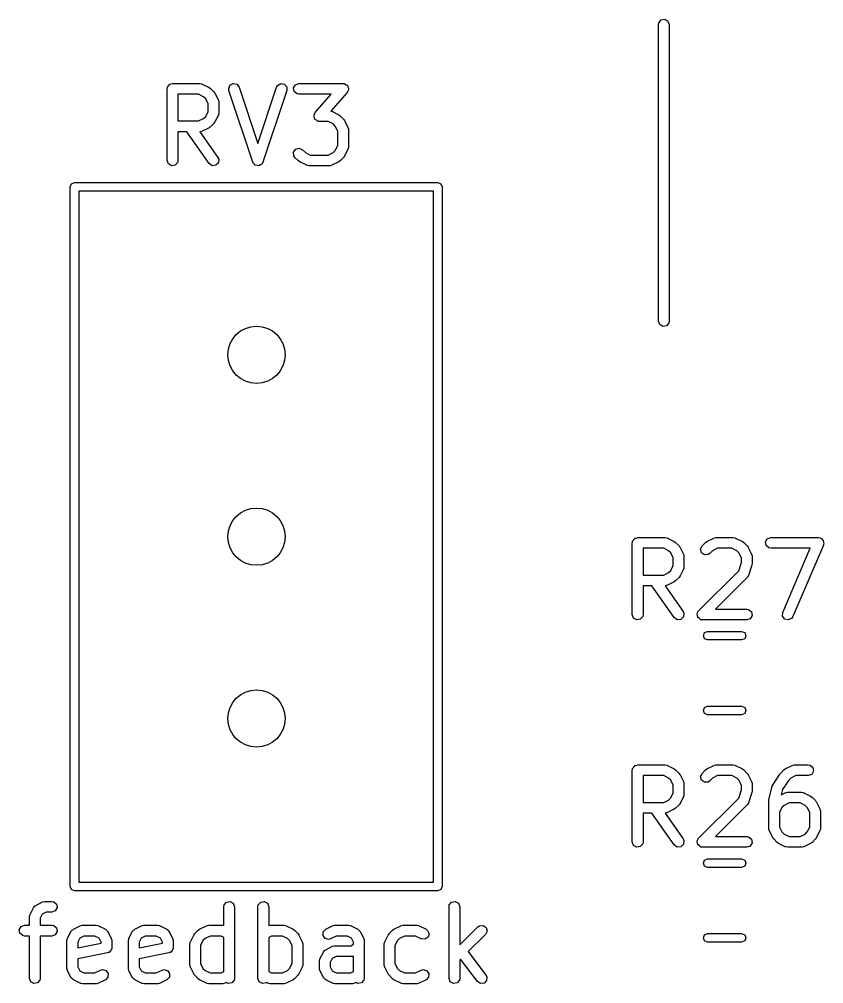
# Model space of a CAD drawing. Extents: x 122.1 to 176.4, y -124 to -74.3.
# Drawn here: x 137.02 to 148.25, y -123.72 to -110.25 of the extents above; entities that cross this region are included whole.
import ezdxf

# ---------------------------------------------------------------- set-up
doc = ezdxf.new("R2010")
doc.units = 0
doc.layers.add('BLACK', color=7, linetype='CONTINUOUS')

msp = doc.modelspace()

# ---------------------------------------------------------------- linework, layer by layer
at = {"layer": 'BLACK', "linetype": 'CONTINUOUS'}
for p, q in [((145.95, -110.299), (145.982, -110.26)), ((145.982, -110.26), (146.033, -110.251)), ((146.033, -110.251), (146.077, -110.277)), ((146.077, -110.277), (146.095, -110.325)), ((145.945, -110.325), (145.95, -110.299)), ((145.945, -114.465), (145.945, -110.325)), ((146.095, -110.325), (146.095, -114.465)), ((139.088, -111.222), (139.09, -111.213)), ((139.088, -112.222), (139.088, -111.222)), ((139.089, -111.209), (139.091, -111.206)), ((139.09, -111.213), (139.089, -111.209)), ((139.091, -111.206), (139.093, -111.197)), ((139.093, -111.197), (139.105, -111.182)), ((139.105, -111.182), (139.115, -111.165)), ((139.115, -111.165), (139.121, -111.163)), ((139.121, -111.163), (139.126, -111.157)), ((139.126, -111.157), (139.145, -111.154)), ((139.145, -111.154), (139.163, -111.147)), ((139.163, -111.147), (139.544, -111.147)), ((139.544, -111.147), (139.57, -111.152)), ((139.57, -111.152), (139.573, -111.155)), ((139.573, -111.155), (139.578, -111.155)), ((139.578, -111.155), (139.673, -111.203)), ((139.673, -111.203), (139.691, -111.216)), ((139.691, -111.216), (139.693, -111.217)), ((139.693, -111.217), (139.74, -111.265)), ((139.946, -111.22), (139.964, -111.173)), ((139.949, -111.246), (139.946, -111.22)), ((139.964, -111.173), (140.009, -111.148)), ((140.009, -111.148), (140.06, -111.158)), ((140.06, -111.158), (140.092, -111.199)), ((140.092, -111.199), (140.354, -111.985)), ((140.354, -111.985), (140.616, -111.199)), ((140.616, -111.199), (140.628, -111.176)), ((140.628, -111.176), (140.672, -111.149)), ((140.672, -111.149), (140.723, -111.156)), ((140.723, -111.156), (140.757, -111.195)), ((140.757, -111.195), (140.758, -111.246)), ((140.851, -111.209), (140.877, -111.165)), ((140.86, -111.26), (140.851, -111.209)), ((140.877, -111.165), (140.925, -111.147)), ((140.925, -111.147), (141.544, -111.147)), ((141.544, -111.147), (141.555, -111.149)), ((141.555, -111.149), (141.559, -111.149)), ((141.559, -111.149), (141.561, -111.15)), ((141.561, -111.15), (141.57, -111.152)), ((141.57, -111.152), (141.585, -111.165)), ((141.585, -111.165), (141.603, -111.175)), ((141.603, -111.175), (141.605, -111.181)), ((141.605, -111.181), (141.609, -111.185)), ((141.609, -111.185), (141.613, -111.205)), ((141.613, -111.205), (141.619, -111.224)), ((141.619, -111.224), (141.617, -111.23)), ((139.238, -111.297), (139.238, -111.671)), ((139.527, -111.297), (139.238, -111.297)), ((139.595, -111.332), (139.527, -111.297)), ((139.626, -111.362), (139.595, -111.332)), ((139.66, -111.431), (139.626, -111.362)), ((139.74, -111.265), (139.753, -111.283)), ((139.753, -111.283), (139.754, -111.284)), ((139.754, -111.284), (139.802, -111.379)), ((140.283, -112.246), (139.949, -111.246)), ((140.758, -111.246), (140.425, -112.246)), ((140.9, -111.293), (140.86, -111.26)), ((140.925, -111.297), (140.9, -111.293)), ((141.379, -111.297), (140.925, -111.297)), ((141.155, -111.554), (141.379, -111.297)), ((141.601, -111.272), (141.373, -111.532)), ((141.608, -111.253), (141.601, -111.272)), ((141.618, -111.235), (141.608, -111.253)), ((141.617, -111.23), (141.618, -111.235)), ((139.66, -111.538), (139.66, -111.431)), ((139.802, -111.379), (139.809, -111.404)), ((139.809, -111.404), (139.808, -111.409)), ((139.808, -111.409), (139.81, -111.413)), ((139.81, -111.413), (139.81, -111.556)), ((139.595, -111.637), (139.626, -111.607)), ((139.626, -111.607), (139.66, -111.538)), ((139.802, -111.589), (139.754, -111.684)), ((139.805, -111.581), (139.802, -111.585)), ((139.802, -111.585), (139.802, -111.589)), ((139.81, -111.556), (139.805, -111.581)), ((141.136, -111.602), (141.138, -111.596)), ((141.142, -111.621), (141.136, -111.602)), ((141.137, -111.59), (141.147, -111.573)), ((141.138, -111.596), (141.137, -111.59)), ((141.146, -111.641), (141.142, -111.621)), ((141.147, -111.573), (141.155, -111.554)), ((141.373, -111.532), (141.379, -111.533)), ((141.379, -111.533), (141.383, -111.536)), ((141.383, -111.536), (141.387, -111.536)), ((141.387, -111.536), (141.483, -111.584)), ((141.483, -111.584), (141.501, -111.597)), ((141.501, -111.597), (141.502, -111.598)), ((141.502, -111.598), (141.55, -111.646)), ((139.238, -111.671), (139.527, -111.671)), ((139.527, -111.671), (139.595, -111.637)), ((139.673, -111.766), (139.578, -111.813)), ((139.674, -111.764), (139.673, -111.766)), ((139.693, -111.752), (139.674, -111.764)), ((139.74, -111.704), (139.693, -111.752)), ((139.741, -111.703), (139.74, -111.704)), ((139.754, -111.684), (139.741, -111.703)), ((141.151, -111.645), (141.146, -111.641)), ((141.153, -111.65), (141.151, -111.645)), ((141.17, -111.661), (141.153, -111.65)), ((141.185, -111.674), (141.17, -111.661)), ((141.194, -111.675), (141.185, -111.674)), ((141.196, -111.677), (141.194, -111.675)), ((141.2, -111.676), (141.196, -111.677)), ((141.211, -111.678), (141.2, -111.676)), ((141.336, -111.678), (141.211, -111.678)), ((141.405, -111.713), (141.336, -111.678)), ((141.435, -111.743), (141.405, -111.713)), ((141.469, -111.812), (141.435, -111.743)), ((141.55, -111.646), (141.563, -111.664)), ((141.563, -111.664), (141.564, -111.665)), ((141.564, -111.665), (141.611, -111.76)), ((141.611, -111.76), (141.619, -111.785)), ((139.362, -111.821), (139.238, -111.821)), ((139.238, -111.821), (139.238, -112.222)), ((139.673, -112.265), (139.362, -111.821)), ((139.548, -111.82), (139.545, -111.821)), ((139.545, -111.821), (139.796, -112.179)), ((139.553, -111.821), (139.548, -111.82)), ((139.578, -111.813), (139.553, -111.821)), ((141.469, -112.014), (141.469, -111.812)), ((141.619, -111.785), (141.618, -111.79)), ((141.618, -111.79), (141.619, -111.794)), ((141.619, -111.794), (141.619, -112.032)), ((141.435, -112.083), (141.469, -112.014)), ((141.619, -112.032), (141.615, -112.058)), ((140.853, -112.108), (140.882, -112.066)), ((140.857, -112.159), (140.853, -112.108)), ((140.872, -112.18), (140.857, -112.159)), ((140.882, -112.066), (140.932, -112.052)), ((140.932, -112.052), (140.978, -112.074)), ((140.978, -112.074), (141.017, -112.113)), ((141.017, -112.113), (141.086, -112.147)), ((141.086, -112.147), (141.336, -112.147)), ((141.336, -112.147), (141.405, -112.113)), ((141.405, -112.113), (141.435, -112.083)), ((141.564, -112.161), (141.55, -112.179)), ((141.611, -112.065), (141.564, -112.161)), ((141.612, -112.061), (141.611, -112.065)), ((141.615, -112.058), (141.612, -112.061)), ((139.106, -112.271), (139.088, -112.222)), ((139.15, -112.296), (139.106, -112.271)), ((139.201, -112.287), (139.15, -112.296)), ((139.234, -112.248), (139.201, -112.287)), ((139.238, -112.222), (139.234, -112.248)), ((139.715, -112.295), (139.673, -112.265)), ((139.766, -112.29), (139.715, -112.295)), ((139.803, -112.254), (139.766, -112.29)), ((139.796, -112.179), (139.807, -112.203)), ((139.807, -112.203), (139.803, -112.254)), ((140.284, -112.248), (140.283, -112.246)), ((140.284, -112.25), (140.284, -112.248)), ((140.3, -112.268), (140.284, -112.25)), ((140.315, -112.286), (140.3, -112.268)), ((140.317, -112.287), (140.315, -112.286)), ((140.318, -112.288), (140.317, -112.287)), ((140.342, -112.292), (140.318, -112.288)), ((140.365, -112.297), (140.342, -112.292)), ((140.367, -112.296), (140.365, -112.297)), ((140.369, -112.296), (140.367, -112.296)), ((140.389, -112.283), (140.369, -112.296)), ((140.41, -112.272), (140.389, -112.283)), ((140.411, -112.27), (140.41, -112.272)), ((140.413, -112.269), (140.411, -112.27)), ((140.425, -112.246), (140.413, -112.269)), ((140.92, -112.228), (140.872, -112.18)), ((140.921, -112.228), (140.92, -112.228)), ((140.939, -112.242), (140.921, -112.228)), ((141.035, -112.289), (140.939, -112.242)), ((141.039, -112.29), (141.035, -112.289)), ((141.042, -112.293), (141.039, -112.29)), ((141.068, -112.297), (141.042, -112.293)), ((141.354, -112.297), (141.068, -112.297)), ((141.358, -112.296), (141.354, -112.297)), ((141.362, -112.297), (141.358, -112.296)), ((141.387, -112.289), (141.362, -112.297)), ((141.483, -112.242), (141.387, -112.289)), ((141.484, -112.241), (141.483, -112.242)), ((141.502, -112.228), (141.484, -112.241)), ((141.55, -112.18), (141.502, -112.228)), ((141.55, -112.179), (141.55, -112.18)), ((137.735, -112.59), (137.753, -112.548)), ((137.753, -112.548), (137.795, -112.53)), ((137.795, -112.53), (142.865, -112.53)), ((142.865, -112.53), (142.907, -112.548)), ((142.907, -112.548), (142.925, -112.59)), ((137.735, -122.36), (137.735, -112.59)), ((137.855, -112.65), (137.855, -122.3)), ((142.805, -112.65), (137.855, -112.65)), ((142.805, -122.3), (142.805, -112.65)), ((142.925, -112.59), (142.925, -122.36)), ((145.963, -114.513), (145.945, -114.465)), ((146.007, -114.539), (145.963, -114.513)), ((146.058, -114.53), (146.007, -114.539)), ((146.09, -114.491), (146.058, -114.53)), ((146.095, -114.465), (146.09, -114.491)), ((145.581, -117.562), (145.582, -117.553)), ((145.582, -117.549), (145.584, -117.546)), ((145.582, -117.553), (145.582, -117.549)), ((145.584, -117.546), (145.585, -117.537)), ((145.585, -117.537), (145.598, -117.522)), ((145.598, -117.522), (145.608, -117.505)), ((145.608, -117.505), (145.614, -117.503)), ((145.614, -117.503), (145.618, -117.497)), ((145.618, -117.497), (145.637, -117.494)), ((145.637, -117.494), (145.656, -117.487)), ((145.656, -117.487), (146.037, -117.487)), ((146.037, -117.487), (146.062, -117.492)), ((146.062, -117.492), (146.066, -117.495)), ((146.066, -117.495), (146.07, -117.495)), ((146.07, -117.495), (146.165, -117.543)), ((146.165, -117.543), (146.183, -117.556)), ((146.183, -117.556), (146.185, -117.557)), ((146.185, -117.557), (146.233, -117.605)), ((146.555, -117.605), (146.603, -117.557)), ((146.603, -117.557), (146.621, -117.544)), ((146.621, -117.544), (146.622, -117.543)), ((146.622, -117.543), (146.717, -117.495)), ((146.717, -117.495), (146.742, -117.488)), ((146.742, -117.488), (146.747, -117.489)), ((146.747, -117.489), (146.751, -117.487)), ((146.751, -117.487), (146.989, -117.487)), ((146.989, -117.487), (147.015, -117.492)), ((147.015, -117.492), (147.018, -117.495)), ((147.018, -117.495), (147.023, -117.495)), ((147.023, -117.495), (147.118, -117.543)), ((147.118, -117.543), (147.136, -117.556)), ((147.136, -117.556), (147.137, -117.557)), ((147.137, -117.557), (147.185, -117.605)), ((147.439, -117.549), (147.465, -117.505)), ((147.448, -117.6), (147.439, -117.549)), ((147.465, -117.505), (147.513, -117.487)), ((147.513, -117.487), (148.18, -117.487)), ((148.18, -117.487), (148.205, -117.492)), ((148.205, -117.492), (148.212, -117.498)), ((148.212, -117.498), (148.221, -117.5)), ((148.221, -117.5), (148.231, -117.514)), ((148.231, -117.514), (148.244, -117.525)), ((148.244, -117.525), (148.246, -117.534)), ((148.246, -117.534), (148.251, -117.541)), ((148.251, -117.541), (148.25, -117.558)), ((148.25, -117.558), (148.253, -117.575)), ((145.581, -118.562), (145.581, -117.562)), ((145.731, -117.637), (145.731, -118.011)), ((146.019, -117.637), (145.731, -117.637)), ((146.087, -117.672), (146.019, -117.637)), ((146.118, -117.702), (146.087, -117.672)), ((146.233, -117.605), (146.245, -117.623)), ((146.245, -117.623), (146.247, -117.624)), ((146.247, -117.624), (146.294, -117.719)), ((146.533, -117.651), (146.555, -117.605)), ((146.547, -117.701), (146.533, -117.651)), ((146.7, -117.672), (146.661, -117.711)), ((146.769, -117.637), (146.7, -117.672)), ((146.971, -117.637), (146.769, -117.637)), ((147.04, -117.672), (146.971, -117.637)), ((147.07, -117.702), (147.04, -117.672)), ((147.185, -117.605), (147.198, -117.623)), ((147.198, -117.623), (147.199, -117.624)), ((147.199, -117.624), (147.247, -117.719)), ((147.487, -117.633), (147.448, -117.6)), ((147.513, -117.637), (147.487, -117.633)), ((148.066, -117.637), (147.513, -117.637)), ((147.682, -118.533), (148.066, -117.637)), ((148.248, -117.592), (147.82, -118.592)), ((148.249, -117.583), (148.248, -117.592)), ((148.253, -117.575), (148.249, -117.583)), ((146.152, -117.771), (146.118, -117.702)), ((146.152, -117.878), (146.152, -117.771)), ((146.294, -117.719), (146.302, -117.744)), ((146.302, -117.744), (146.301, -117.749)), ((146.301, -117.749), (146.302, -117.753)), ((146.302, -117.753), (146.302, -117.896)), ((146.589, -117.73), (146.547, -117.701)), ((146.64, -117.726), (146.589, -117.73)), ((146.661, -117.711), (146.64, -117.726)), ((147.105, -117.771), (147.07, -117.702)), ((147.105, -117.836), (147.105, -117.771)), ((147.247, -117.719), (147.254, -117.744)), ((147.254, -117.744), (147.253, -117.749)), ((147.253, -117.749), (147.255, -117.753)), ((147.255, -117.753), (147.255, -117.848)), ((146.087, -117.977), (146.118, -117.947)), ((146.118, -117.947), (146.152, -117.878)), ((146.294, -117.929), (146.247, -118.024)), ((146.295, -117.925), (146.294, -117.929)), ((146.298, -117.921), (146.295, -117.925)), ((146.302, -117.896), (146.298, -117.921)), ((146.507, -118.509), (147.066, -117.95)), ((147.066, -117.95), (147.105, -117.836)), ((147.251, -117.872), (147.203, -118.015)), ((147.255, -117.848), (147.251, -117.87)), ((147.251, -117.87), (147.251, -117.872)), ((145.731, -118.011), (146.019, -118.011)), ((146.019, -118.011), (146.087, -117.977)), ((146.185, -118.092), (146.167, -118.104)), ((146.233, -118.044), (146.185, -118.092)), ((146.247, -118.024), (146.233, -118.043)), ((146.233, -118.043), (146.233, -118.044)), ((147.185, -118.044), (146.742, -118.487)), ((147.187, -118.04), (147.185, -118.044)), ((147.191, -118.038), (147.187, -118.04)), ((147.203, -118.015), (147.191, -118.038)), ((145.855, -118.161), (145.731, -118.161)), ((145.731, -118.161), (145.731, -118.562)), ((146.166, -118.605), (145.855, -118.161)), ((146.041, -118.16), (146.038, -118.161)), ((146.038, -118.161), (146.289, -118.519)), ((146.045, -118.161), (146.041, -118.16)), ((146.07, -118.153), (146.045, -118.161)), ((146.165, -118.106), (146.07, -118.153)), ((146.167, -118.104), (146.165, -118.106)), ((146.742, -118.487), (147.18, -118.487)), ((147.18, -118.487), (147.205, -118.492)), ((147.205, -118.492), (147.244, -118.525)), ((145.598, -118.611), (145.581, -118.562)), ((145.643, -118.636), (145.598, -118.611)), ((145.693, -118.627), (145.643, -118.636)), ((145.726, -118.588), (145.693, -118.627)), ((145.731, -118.562), (145.726, -118.588)), ((146.208, -118.635), (146.166, -118.605)), ((146.259, -118.63), (146.208, -118.635)), ((146.295, -118.594), (146.259, -118.63)), ((146.289, -118.519), (146.3, -118.543)), ((146.3, -118.543), (146.295, -118.594)), ((146.486, -118.556), (146.487, -118.553)), ((146.492, -118.578), (146.486, -118.556)), ((146.487, -118.549), (146.498, -118.53)), ((146.487, -118.553), (146.487, -118.549)), ((146.496, -118.6), (146.492, -118.578)), ((146.498, -118.602), (146.496, -118.6)), ((146.498, -118.53), (146.507, -118.509)), ((146.499, -118.605), (146.498, -118.602)), ((146.518, -118.618), (146.499, -118.605)), ((146.535, -118.633), (146.518, -118.618)), ((146.539, -118.634), (146.535, -118.633)), ((146.541, -118.635), (146.539, -118.634)), ((146.544, -118.635), (146.541, -118.635)), ((146.56, -118.637), (146.544, -118.635)), ((147.228, -118.62), (147.18, -118.637)), ((147.253, -118.575), (147.228, -118.62)), ((147.244, -118.525), (147.253, -118.575)), ((147.679, -118.584), (147.682, -118.533)), ((147.71, -118.625), (147.679, -118.584)), ((147.76, -118.637), (147.71, -118.625)), ((147.806, -118.614), (147.76, -118.637)), ((147.82, -118.592), (147.806, -118.614)), ((147.18, -118.637), (146.56, -118.637)), ((146.573, -118.858), (146.59, -118.815)), ((146.59, -118.9), (146.573, -118.858)), ((146.59, -118.815), (146.633, -118.797)), ((146.633, -118.917), (146.59, -118.9)), ((146.633, -118.797), (147.107, -118.797)), ((147.107, -118.797), (147.15, -118.815)), ((147.15, -118.9), (147.107, -118.917)), ((147.15, -118.815), (147.167, -118.858)), ((147.167, -118.858), (147.15, -118.9)), ((147.107, -118.917), (146.633, -118.917)), ((146.59, -119.86), (146.633, -119.843)), ((146.633, -119.843), (147.107, -119.843)), ((147.107, -119.843), (147.15, -119.86)), ((146.573, -119.902), (146.59, -119.86)), ((146.59, -119.945), (146.573, -119.902)), ((146.633, -119.962), (146.59, -119.945)), ((147.107, -119.962), (146.633, -119.962)), ((147.15, -119.945), (147.107, -119.962)), ((147.15, -119.86), (147.167, -119.902)), ((147.167, -119.902), (147.15, -119.945)), ((145.581, -120.737), (145.582, -120.728)), ((145.581, -121.737), (145.581, -120.737)), ((145.582, -120.724), (145.584, -120.721)), ((145.582, -120.728), (145.582, -120.724)), ((145.584, -120.721), (145.585, -120.712)), ((145.585, -120.712), (145.598, -120.697)), ((145.598, -120.697), (145.608, -120.68)), ((145.608, -120.68), (145.614, -120.678)), ((145.614, -120.678), (145.618, -120.672)), ((145.618, -120.672), (145.637, -120.669)), ((145.637, -120.669), (145.656, -120.662)), ((145.656, -120.662), (146.037, -120.662)), ((146.037, -120.662), (146.062, -120.667)), ((146.062, -120.667), (146.066, -120.67)), ((146.066, -120.67), (146.07, -120.67)), ((146.07, -120.67), (146.165, -120.718)), ((146.165, -120.718), (146.183, -120.731)), ((146.183, -120.731), (146.185, -120.732)), ((146.185, -120.732), (146.233, -120.78)), ((146.233, -120.78), (146.245, -120.798)), ((146.533, -120.826), (146.555, -120.78)), ((146.555, -120.78), (146.603, -120.732)), ((146.603, -120.732), (146.621, -120.719)), ((146.621, -120.719), (146.622, -120.718)), ((146.622, -120.718), (146.717, -120.67)), ((146.717, -120.67), (146.742, -120.663)), ((146.742, -120.663), (146.747, -120.664)), ((146.747, -120.664), (146.751, -120.662)), ((146.751, -120.662), (146.989, -120.662)), ((146.989, -120.662), (147.015, -120.667)), ((147.015, -120.667), (147.018, -120.67)), ((147.018, -120.67), (147.023, -120.67)), ((147.023, -120.67), (147.118, -120.718)), ((147.118, -120.718), (147.136, -120.731)), ((147.136, -120.731), (147.137, -120.732)), ((147.137, -120.732), (147.185, -120.78)), ((147.185, -120.78), (147.198, -120.798)), ((147.641, -120.791), (147.649, -120.783)), ((147.649, -120.783), (147.65, -120.78)), ((147.65, -120.78), (147.698, -120.732)), ((147.698, -120.732), (147.716, -120.719)), ((147.716, -120.719), (147.717, -120.718)), ((147.717, -120.718), (147.813, -120.67)), ((147.813, -120.67), (147.838, -120.663)), ((147.838, -120.663), (147.842, -120.664)), ((147.842, -120.664), (147.846, -120.662)), ((147.846, -120.662), (148.037, -120.662)), ((148.037, -120.662), (148.062, -120.667)), ((148.062, -120.667), (148.102, -120.7)), ((148.111, -120.75), (148.085, -120.795)), ((148.102, -120.7), (148.111, -120.75)), ((145.731, -120.812), (145.731, -121.186)), ((146.019, -120.812), (145.731, -120.812)), ((146.087, -120.847), (146.019, -120.812)), ((146.118, -120.877), (146.087, -120.847)), ((146.152, -120.946), (146.118, -120.877)), ((146.245, -120.798), (146.247, -120.799)), ((146.247, -120.799), (146.294, -120.894)), ((146.294, -120.894), (146.302, -120.919)), ((146.302, -120.919), (146.301, -120.924)), ((146.301, -120.924), (146.302, -120.928)), ((146.547, -120.876), (146.533, -120.826)), ((146.589, -120.905), (146.547, -120.876)), ((146.64, -120.901), (146.589, -120.905)), ((146.661, -120.886), (146.64, -120.901)), ((146.7, -120.847), (146.661, -120.886)), ((146.769, -120.812), (146.7, -120.847)), ((146.971, -120.812), (146.769, -120.812)), ((147.04, -120.847), (146.971, -120.812)), ((147.07, -120.877), (147.04, -120.847)), ((147.105, -120.946), (147.07, -120.877)), ((147.198, -120.798), (147.199, -120.799)), ((147.199, -120.799), (147.247, -120.894)), ((147.247, -120.894), (147.254, -120.919)), ((147.254, -120.919), (147.253, -120.924)), ((147.253, -120.924), (147.255, -120.928)), ((147.546, -120.934), (147.641, -120.791)), ((147.762, -120.88), (147.678, -121.006)), ((147.795, -120.847), (147.762, -120.88)), ((147.864, -120.812), (147.795, -120.847)), ((148.037, -120.812), (147.864, -120.812)), ((148.085, -120.795), (148.037, -120.812)), ((146.118, -121.122), (146.152, -121.053)), ((146.152, -121.053), (146.152, -120.946)), ((146.302, -120.928), (146.302, -121.071)), ((147.066, -121.125), (147.105, -121.011)), ((147.105, -121.011), (147.105, -120.946)), ((147.251, -121.047), (147.203, -121.19)), ((147.255, -121.023), (147.251, -121.045)), ((147.251, -121.045), (147.251, -121.047)), ((147.255, -120.928), (147.255, -121.023)), ((147.488, -121.148), (147.535, -120.957)), ((147.535, -120.957), (147.546, -120.934)), ((147.546, -120.934), (147.546, -120.934)), ((147.678, -121.006), (147.659, -121.08)), ((147.659, -121.08), (147.717, -121.051)), ((147.717, -121.051), (147.742, -121.044)), ((147.742, -121.044), (147.747, -121.045)), ((147.747, -121.045), (147.751, -121.043)), ((147.751, -121.043), (147.941, -121.043)), ((147.941, -121.043), (147.967, -121.048)), ((147.967, -121.048), (147.971, -121.051)), ((147.971, -121.051), (147.975, -121.051)), ((147.975, -121.051), (148.07, -121.099)), ((145.731, -121.186), (146.019, -121.186)), ((146.019, -121.186), (146.087, -121.152)), ((146.087, -121.152), (146.118, -121.122)), ((146.294, -121.104), (146.247, -121.199)), ((146.295, -121.1), (146.294, -121.104)), ((146.298, -121.096), (146.295, -121.1)), ((146.302, -121.071), (146.298, -121.096)), ((146.507, -121.684), (147.066, -121.125)), ((147.203, -121.19), (147.191, -121.213)), ((147.485, -121.166), (147.488, -121.151)), ((147.485, -121.547), (147.485, -121.166)), ((147.488, -121.151), (147.488, -121.148)), ((147.769, -121.193), (147.7, -121.228)), ((147.924, -121.193), (147.769, -121.193)), ((147.992, -121.228), (147.924, -121.193)), ((148.07, -121.099), (148.088, -121.112)), ((148.088, -121.112), (148.09, -121.113)), ((148.09, -121.113), (148.137, -121.161)), ((148.137, -121.161), (148.15, -121.179)), ((148.15, -121.179), (148.151, -121.18)), ((148.151, -121.18), (148.199, -121.275)), ((146.07, -121.328), (146.045, -121.336)), ((146.165, -121.281), (146.07, -121.328)), ((146.167, -121.279), (146.165, -121.281)), ((146.185, -121.267), (146.167, -121.279)), ((146.233, -121.219), (146.185, -121.267)), ((146.247, -121.199), (146.233, -121.218)), ((146.233, -121.218), (146.233, -121.219)), ((147.185, -121.219), (146.742, -121.662)), ((147.187, -121.215), (147.185, -121.219)), ((147.191, -121.213), (147.187, -121.215)), ((147.67, -121.258), (147.635, -121.327)), ((147.635, -121.327), (147.635, -121.529)), ((147.7, -121.228), (147.67, -121.258)), ((148.023, -121.258), (147.992, -121.228)), ((148.057, -121.327), (148.023, -121.258)), ((148.057, -121.529), (148.057, -121.327)), ((148.199, -121.275), (148.206, -121.3)), ((148.206, -121.3), (148.205, -121.305)), ((148.205, -121.305), (148.207, -121.309)), ((148.207, -121.309), (148.207, -121.547)), ((145.855, -121.336), (145.731, -121.336)), ((145.731, -121.336), (145.731, -121.737)), ((146.166, -121.78), (145.855, -121.336)), ((146.041, -121.335), (146.038, -121.336)), ((146.038, -121.336), (146.289, -121.694)), ((146.045, -121.336), (146.041, -121.335)), ((147.487, -121.551), (147.485, -121.547)), ((147.486, -121.555), (147.487, -121.551)), ((147.493, -121.58), (147.486, -121.555)), ((147.541, -121.676), (147.493, -121.58)), ((147.635, -121.529), (147.67, -121.598)), ((148.023, -121.598), (148.057, -121.529)), ((148.199, -121.58), (148.151, -121.676)), ((148.202, -121.573), (148.199, -121.576)), ((148.199, -121.576), (148.199, -121.58)), ((148.207, -121.547), (148.202, -121.573)), ((146.289, -121.694), (146.3, -121.718)), ((146.3, -121.718), (146.295, -121.769)), ((146.486, -121.731), (146.487, -121.728)), ((146.492, -121.753), (146.486, -121.731)), ((146.487, -121.724), (146.498, -121.705)), ((146.487, -121.728), (146.487, -121.724)), ((146.498, -121.705), (146.507, -121.684)), ((146.742, -121.662), (147.18, -121.662)), ((147.18, -121.662), (147.205, -121.667)), ((147.205, -121.667), (147.244, -121.7)), ((147.244, -121.7), (147.253, -121.75)), ((147.542, -121.677), (147.541, -121.676)), ((147.555, -121.695), (147.542, -121.677)), ((147.603, -121.743), (147.555, -121.695)), ((147.67, -121.598), (147.7, -121.628)), ((147.7, -121.628), (147.769, -121.662)), ((147.769, -121.662), (147.924, -121.662)), ((147.924, -121.662), (147.992, -121.628)), ((147.992, -121.628), (148.023, -121.598)), ((148.137, -121.695), (148.09, -121.743)), ((148.138, -121.694), (148.137, -121.695)), ((148.151, -121.676), (148.138, -121.694)), ((145.598, -121.786), (145.581, -121.737)), ((145.643, -121.811), (145.598, -121.786)), ((145.693, -121.802), (145.643, -121.811)), ((145.726, -121.763), (145.693, -121.802)), ((145.731, -121.737), (145.726, -121.763)), ((146.208, -121.81), (146.166, -121.78)), ((146.259, -121.805), (146.208, -121.81)), ((146.295, -121.769), (146.259, -121.805)), ((146.496, -121.775), (146.492, -121.753)), ((146.498, -121.777), (146.496, -121.775)), ((146.499, -121.78), (146.498, -121.777)), ((146.518, -121.793), (146.499, -121.78)), ((146.535, -121.808), (146.518, -121.793)), ((146.539, -121.809), (146.535, -121.808)), ((146.541, -121.81), (146.539, -121.809)), ((146.544, -121.81), (146.541, -121.81)), ((146.56, -121.812), (146.544, -121.81)), ((147.18, -121.812), (146.56, -121.812)), ((147.228, -121.795), (147.18, -121.812)), ((147.253, -121.75), (147.228, -121.795)), ((147.604, -121.743), (147.603, -121.743)), ((147.622, -121.757), (147.604, -121.743)), ((147.717, -121.804), (147.622, -121.757)), ((147.722, -121.805), (147.717, -121.804)), ((147.725, -121.808), (147.722, -121.805)), ((147.751, -121.812), (147.725, -121.808)), ((147.941, -121.812), (147.751, -121.812)), ((147.946, -121.811), (147.941, -121.812)), ((147.95, -121.812), (147.946, -121.811)), ((147.975, -121.804), (147.95, -121.812)), ((148.07, -121.757), (147.975, -121.804)), ((148.071, -121.756), (148.07, -121.757)), ((148.09, -121.743), (148.071, -121.756)), ((146.573, -122.032), (146.59, -121.99)), ((146.59, -121.99), (146.633, -121.972)), ((146.633, -121.972), (147.107, -121.972)), ((147.107, -121.972), (147.15, -121.99)), ((147.15, -121.99), (147.167, -122.032)), ((146.59, -122.075), (146.573, -122.032)), ((146.633, -122.093), (146.59, -122.075)), ((147.107, -122.093), (146.633, -122.093)), ((147.15, -122.075), (147.107, -122.093)), ((147.167, -122.032), (147.15, -122.075)), ((137.753, -122.402), (137.735, -122.36)), ((137.795, -122.42), (137.753, -122.402)), ((137.855, -122.3), (142.805, -122.3)), ((142.907, -122.402), (142.865, -122.42)), ((142.925, -122.36), (142.907, -122.402)), ((142.865, -122.42), (137.795, -122.42)), ((137.173, -122.752), (137.22, -122.656)), ((137.22, -122.656), (137.236, -122.636)), ((137.236, -122.636), (137.246, -122.631)), ((137.246, -122.631), (137.254, -122.623)), ((137.254, -122.623), (137.349, -122.575)), ((137.349, -122.575), (137.374, -122.568)), ((137.374, -122.568), (137.378, -122.569)), ((137.378, -122.569), (137.383, -122.567)), ((137.383, -122.567), (137.478, -122.567)), ((137.478, -122.567), (137.504, -122.572)), ((137.504, -122.572), (137.543, -122.605)), ((137.552, -122.655), (137.526, -122.7)), ((137.543, -122.605), (137.552, -122.655)), ((139.879, -122.642), (139.884, -122.617)), ((139.879, -122.904), (139.879, -122.642)), ((139.884, -122.617), (139.917, -122.577)), ((139.917, -122.577), (139.967, -122.569)), ((139.967, -122.569), (140.011, -122.594)), ((140.011, -122.594), (140.029, -122.642)), ((140.029, -122.642), (140.029, -123.642)), ((140.355, -122.642), (140.36, -122.617)), ((140.355, -123.642), (140.355, -122.642)), ((140.36, -122.617), (140.393, -122.577)), ((140.393, -122.577), (140.443, -122.569)), ((140.443, -122.569), (140.488, -122.594)), ((140.488, -122.594), (140.505, -122.642)), ((140.505, -122.642), (140.505, -122.905)), ((143.022, -122.642), (143.026, -122.617)), ((143.022, -123.642), (143.022, -122.642)), ((143.026, -122.617), (143.059, -122.577)), ((143.059, -122.577), (143.11, -122.569)), ((143.11, -122.569), (143.154, -122.594)), ((143.154, -122.594), (143.172, -122.642)), ((143.172, -122.642), (143.172, -123.176)), ((137.165, -122.785), (137.169, -122.76)), ((137.165, -122.901), (137.165, -122.785)), ((137.169, -122.76), (137.172, -122.756)), ((137.172, -122.756), (137.173, -122.752)), ((137.343, -122.746), (137.315, -122.803)), ((137.315, -122.803), (137.315, -122.901)), ((137.4, -122.717), (137.343, -122.746)), ((137.478, -122.717), (137.4, -122.717)), ((137.526, -122.7), (137.478, -122.717)), ((137.023, -122.963), (137.049, -122.918)), ((137.049, -122.918), (137.097, -122.901)), ((137.097, -122.901), (137.165, -122.901)), ((137.315, -122.901), (137.478, -122.901)), ((137.478, -122.901), (137.504, -122.905)), ((137.504, -122.905), (137.543, -122.938)), ((137.543, -122.938), (137.552, -122.989)), ((137.778, -122.956), (137.873, -122.909)), ((137.873, -122.909), (137.898, -122.901)), ((137.898, -122.901), (137.902, -122.902)), ((137.902, -122.902), (137.906, -122.901)), ((137.906, -122.901), (138.097, -122.901)), ((138.097, -122.901), (138.123, -122.905)), ((138.123, -122.905), (138.126, -122.908)), ((138.126, -122.908), (138.13, -122.909)), ((138.13, -122.909), (138.226, -122.956)), ((138.635, -122.956), (138.73, -122.909)), ((138.73, -122.909), (138.755, -122.901)), ((138.755, -122.901), (138.759, -122.902)), ((138.759, -122.902), (138.764, -122.901)), ((138.764, -122.901), (138.954, -122.901)), ((138.954, -122.901), (138.98, -122.905)), ((138.98, -122.905), (138.983, -122.908)), ((138.983, -122.908), (138.988, -122.909)), ((138.988, -122.909), (139.083, -122.956)), ((139.54, -122.956), (139.635, -122.909)), ((139.635, -122.909), (139.66, -122.901)), ((139.66, -122.901), (139.664, -122.902)), ((139.664, -122.902), (139.668, -122.901)), ((139.668, -122.901), (139.859, -122.901)), ((139.859, -122.901), (139.879, -122.904)), ((140.505, -122.905), (140.517, -122.901)), ((140.517, -122.901), (140.521, -122.902)), ((140.521, -122.902), (140.525, -122.901)), ((140.525, -122.901), (140.716, -122.901)), ((140.716, -122.901), (140.742, -122.905)), ((140.742, -122.905), (140.745, -122.908)), ((140.745, -122.908), (140.749, -122.909)), ((140.749, -122.909), (140.845, -122.956)), ((141.301, -122.956), (141.397, -122.909)), ((141.397, -122.909), (141.422, -122.901)), ((141.422, -122.901), (141.426, -122.902)), ((141.426, -122.902), (141.43, -122.901)), ((141.43, -122.901), (141.621, -122.901)), ((141.621, -122.901), (141.646, -122.905)), ((141.646, -122.905), (141.65, -122.908)), ((141.65, -122.908), (141.654, -122.909)), ((141.654, -122.909), (141.749, -122.956)), ((142.254, -122.956), (142.349, -122.909)), ((142.349, -122.909), (142.374, -122.901)), ((142.374, -122.901), (142.378, -122.902)), ((142.378, -122.902), (142.383, -122.901)), ((142.383, -122.901), (142.573, -122.901)), ((142.573, -122.901), (142.599, -122.905)), ((142.599, -122.905), (142.602, -122.908)), ((142.602, -122.908), (142.607, -122.909)), ((142.607, -122.909), (142.702, -122.956)), ((143.172, -123.176), (143.425, -122.923)), ((143.425, -122.923), (143.446, -122.908)), ((143.446, -122.908), (143.497, -122.903)), ((143.497, -122.903), (143.539, -122.933)), ((143.539, -122.933), (143.553, -122.982)), ((137.032, -123.013), (137.023, -122.963)), ((137.071, -123.046), (137.032, -123.013)), ((137.097, -123.051), (137.071, -123.046)), ((137.165, -123.051), (137.097, -123.051)), ((137.165, -123.642), (137.165, -123.051)), ((137.478, -123.051), (137.315, -123.051)), ((137.315, -123.051), (137.315, -123.642)), ((137.526, -123.033), (137.478, -123.051)), ((137.552, -122.989), (137.526, -123.033)), ((137.696, -123.085), (137.744, -122.99)), ((137.744, -122.99), (137.76, -122.969)), ((137.76, -122.969), (137.77, -122.964)), ((137.77, -122.964), (137.778, -122.956)), ((137.867, -123.079), (137.839, -123.136)), ((137.924, -123.051), (137.867, -123.079)), ((138.079, -123.051), (137.924, -123.051)), ((138.136, -123.079), (138.079, -123.051)), ((138.165, -123.136), (138.136, -123.079)), ((138.226, -122.956), (138.247, -122.972)), ((138.247, -122.972), (138.251, -122.982)), ((138.251, -122.982), (138.259, -122.99)), ((138.259, -122.99), (138.307, -123.085)), ((138.554, -123.085), (138.601, -122.99)), ((138.601, -122.99), (138.617, -122.969)), ((138.617, -122.969), (138.627, -122.964)), ((138.627, -122.964), (138.635, -122.956)), ((138.724, -123.079), (138.696, -123.136)), ((138.781, -123.051), (138.724, -123.079)), ((138.936, -123.051), (138.781, -123.051)), ((138.993, -123.079), (138.936, -123.051)), ((139.022, -123.136), (138.993, -123.079)), ((139.083, -122.956), (139.104, -122.972)), ((139.104, -122.972), (139.108, -122.982)), ((139.108, -122.982), (139.116, -122.99)), ((139.116, -122.99), (139.164, -123.085)), ((139.411, -123.133), (139.458, -123.037)), ((139.458, -123.037), (139.472, -123.019)), ((139.472, -123.018), (139.52, -122.97)), ((139.472, -123.019), (139.472, -123.018)), ((139.52, -122.97), (139.538, -122.957)), ((139.538, -122.957), (139.54, -122.956)), ((139.686, -123.051), (139.618, -123.085)), ((139.841, -123.051), (139.686, -123.051)), ((139.879, -123.07), (139.841, -123.051)), ((139.879, -123.548), (139.879, -123.07)), ((140.543, -123.051), (140.505, -123.07)), ((140.505, -123.07), (140.505, -123.548)), ((140.698, -123.051), (140.543, -123.051)), ((140.767, -123.085), (140.698, -123.051)), ((140.845, -122.956), (140.863, -122.97)), ((140.863, -122.97), (140.864, -122.97)), ((140.864, -122.97), (140.912, -123.018)), ((140.912, -123.018), (140.925, -123.036)), ((140.925, -123.036), (140.926, -123.037)), ((140.926, -123.037), (140.974, -123.133)), ((141.263, -123.045), (141.266, -122.994)), ((141.294, -123.086), (141.263, -123.045)), ((141.266, -122.994), (141.301, -122.956)), ((141.448, -123.051), (141.369, -123.09)), ((141.603, -123.051), (141.448, -123.051)), ((141.66, -123.079), (141.603, -123.051)), ((141.689, -123.136), (141.66, -123.079)), ((141.749, -122.956), (141.77, -122.972)), ((141.77, -122.972), (141.775, -122.982)), ((141.775, -122.982), (141.783, -122.99)), ((141.783, -122.99), (141.831, -123.085)), ((142.125, -123.133), (142.173, -123.037)), ((142.173, -123.037), (142.186, -123.019)), ((142.186, -123.019), (142.187, -123.018)), ((142.187, -123.018), (142.234, -122.97)), ((142.234, -122.97), (142.253, -122.957)), ((142.253, -122.957), (142.254, -122.956)), ((142.4, -123.051), (142.332, -123.085)), ((142.555, -123.051), (142.4, -123.051)), ((142.635, -123.09), (142.555, -123.051)), ((142.729, -123.068), (142.686, -123.096)), ((142.702, -122.956), (142.723, -122.972)), ((142.723, -122.972), (142.743, -123.019)), ((142.743, -123.019), (142.729, -123.068)), ((143.531, -123.029), (143.291, -123.268)), ((143.553, -122.982), (143.531, -123.029)), ((146.573, -123.078), (146.59, -123.035)), ((146.59, -123.12), (146.573, -123.078)), ((146.59, -123.035), (146.633, -123.017)), ((146.633, -123.017), (147.107, -123.017)), ((147.107, -123.017), (147.15, -123.035)), ((147.15, -123.035), (147.167, -123.078)), ((147.167, -123.078), (147.15, -123.12)), ((137.689, -123.119), (137.693, -123.093)), ((137.689, -123.5), (137.689, -123.119)), ((137.693, -123.093), (137.696, -123.089)), ((137.696, -123.089), (137.696, -123.085)), ((137.839, -123.136), (137.839, -123.218)), ((137.839, -123.218), (138.165, -123.152)), ((138.165, -123.152), (138.165, -123.136)), ((138.307, -123.085), (138.314, -123.11)), ((138.314, -123.11), (138.313, -123.114)), ((138.313, -123.114), (138.315, -123.119)), ((138.315, -123.119), (138.315, -123.214)), ((138.546, -123.119), (138.55, -123.093)), ((138.546, -123.5), (138.546, -123.119)), ((138.55, -123.093), (138.553, -123.089)), ((138.553, -123.089), (138.554, -123.085)), ((138.696, -123.136), (138.696, -123.218)), ((138.696, -123.218), (139.022, -123.152)), ((139.022, -123.152), (139.022, -123.136)), ((139.164, -123.085), (139.171, -123.11)), ((139.171, -123.11), (139.17, -123.114)), ((139.17, -123.114), (139.172, -123.119)), ((139.172, -123.119), (139.172, -123.214)), ((139.403, -123.166), (139.407, -123.141)), ((139.403, -123.452), (139.403, -123.166)), ((139.407, -123.141), (139.41, -123.137)), ((139.41, -123.137), (139.411, -123.133)), ((139.587, -123.115), (139.553, -123.184)), ((139.553, -123.184), (139.553, -123.434)), ((139.618, -123.085), (139.587, -123.115)), ((140.797, -123.115), (140.767, -123.085)), ((140.831, -123.184), (140.797, -123.115)), ((140.831, -123.434), (140.831, -123.184)), ((140.974, -123.133), (140.981, -123.158)), ((140.981, -123.158), (140.98, -123.162)), ((140.98, -123.162), (140.981, -123.166)), ((140.981, -123.166), (140.981, -123.452)), ((141.344, -123.098), (141.294, -123.086)), ((141.301, -123.242), (141.397, -123.194)), ((141.369, -123.09), (141.344, -123.098)), ((141.397, -123.194), (141.422, -123.187)), ((141.422, -123.187), (141.426, -123.188)), ((141.426, -123.188), (141.43, -123.186)), ((141.43, -123.186), (141.651, -123.186)), ((141.651, -123.186), (141.689, -123.167)), ((141.689, -123.167), (141.689, -123.136)), ((141.831, -123.085), (141.838, -123.11)), ((141.838, -123.11), (141.837, -123.114)), ((141.837, -123.114), (141.839, -123.119)), ((141.839, -123.119), (141.839, -123.642)), ((142.117, -123.166), (142.122, -123.141)), ((142.117, -123.452), (142.117, -123.166)), ((142.122, -123.141), (142.125, -123.137)), ((142.125, -123.137), (142.125, -123.133)), ((142.301, -123.115), (142.267, -123.184)), ((142.267, -123.184), (142.267, -123.434)), ((142.332, -123.085), (142.301, -123.115)), ((142.686, -123.096), (142.635, -123.09)), ((146.633, -123.137), (146.59, -123.12)), ((147.107, -123.137), (146.633, -123.137)), ((147.15, -123.12), (147.107, -123.137)), ((138.254, -123.287), (137.839, -123.371)), ((138.265, -123.281), (138.254, -123.287)), ((138.277, -123.279), (138.265, -123.281)), ((138.286, -123.268), (138.277, -123.279)), ((138.298, -123.261), (138.286, -123.268)), ((138.302, -123.249), (138.298, -123.261)), ((138.31, -123.239), (138.302, -123.249)), ((138.315, -123.214), (138.31, -123.239)), ((139.112, -123.287), (138.696, -123.371)), ((139.122, -123.281), (139.112, -123.287)), ((139.134, -123.279), (139.122, -123.281)), ((139.143, -123.268), (139.134, -123.279)), ((139.155, -123.261), (139.143, -123.268)), ((139.159, -123.249), (139.155, -123.261)), ((139.167, -123.239), (139.159, -123.249)), ((139.172, -123.214), (139.167, -123.239)), ((141.22, -123.371), (141.268, -123.276)), ((141.268, -123.276), (141.283, -123.255)), ((141.283, -123.255), (141.294, -123.25)), ((141.294, -123.25), (141.301, -123.242)), ((141.448, -123.336), (141.391, -123.365)), ((141.668, -123.336), (141.448, -123.336)), ((141.673, -123.335), (141.668, -123.336)), ((141.677, -123.336), (141.673, -123.335)), ((141.689, -123.332), (141.677, -123.336)), ((141.689, -123.548), (141.689, -123.332)), ((143.291, -123.268), (143.538, -123.597)), ((137.839, -123.371), (137.839, -123.482)), ((137.839, -123.482), (137.867, -123.539)), ((138.696, -123.371), (138.696, -123.482)), ((138.696, -123.482), (138.724, -123.539)), ((139.404, -123.456), (139.403, -123.452)), ((139.403, -123.46), (139.404, -123.456)), ((139.411, -123.485), (139.403, -123.46)), ((139.553, -123.434), (139.587, -123.503)), ((140.797, -123.503), (140.831, -123.434)), ((140.977, -123.478), (140.974, -123.481)), ((140.974, -123.481), (140.974, -123.485)), ((140.981, -123.452), (140.977, -123.478)), ((141.212, -123.404), (141.217, -123.379)), ((141.212, -123.5), (141.212, -123.404)), ((141.217, -123.379), (141.22, -123.375)), ((141.22, -123.375), (141.22, -123.371)), ((141.391, -123.365), (141.362, -123.422)), ((141.362, -123.422), (141.362, -123.482)), ((141.362, -123.482), (141.391, -123.539)), ((142.119, -123.456), (142.117, -123.452)), ((142.118, -123.46), (142.119, -123.456)), ((142.125, -123.485), (142.118, -123.46)), ((142.267, -123.434), (142.301, -123.503)), ((143.184, -123.376), (143.172, -123.388)), ((143.172, -123.388), (143.172, -123.642)), ((143.418, -123.687), (143.184, -123.376)), ((137.69, -123.504), (137.689, -123.5)), ((137.689, -123.508), (137.69, -123.504)), ((137.696, -123.533), (137.689, -123.508)), ((137.744, -123.628), (137.696, -123.533)), ((137.867, -123.539), (137.924, -123.567)), ((137.924, -123.567), (138.079, -123.567)), ((138.079, -123.567), (138.159, -123.528)), ((138.159, -123.528), (138.184, -123.52)), ((138.184, -123.52), (138.233, -123.532)), ((138.233, -123.532), (138.264, -123.573)), ((138.264, -123.573), (138.261, -123.625)), ((138.547, -123.504), (138.546, -123.5)), ((138.546, -123.508), (138.547, -123.504)), ((138.554, -123.533), (138.546, -123.508)), ((138.601, -123.628), (138.554, -123.533)), ((138.724, -123.539), (138.781, -123.567)), ((138.781, -123.567), (138.936, -123.567)), ((138.936, -123.567), (139.016, -123.528)), ((139.016, -123.528), (139.041, -123.52)), ((139.041, -123.52), (139.091, -123.532)), ((139.091, -123.532), (139.121, -123.573)), ((139.121, -123.573), (139.118, -123.625)), ((139.458, -123.581), (139.411, -123.485)), ((139.46, -123.582), (139.458, -123.581)), ((139.472, -123.6), (139.46, -123.582)), ((139.52, -123.648), (139.472, -123.6)), ((139.587, -123.503), (139.618, -123.533)), ((139.618, -123.533), (139.686, -123.567)), ((139.686, -123.567), (139.841, -123.567)), ((139.841, -123.567), (139.879, -123.548)), ((140.505, -123.548), (140.543, -123.567)), ((140.543, -123.567), (140.698, -123.567)), ((140.698, -123.567), (140.767, -123.533)), ((140.767, -123.533), (140.797, -123.503)), ((140.912, -123.6), (140.864, -123.648)), ((140.913, -123.599), (140.912, -123.6)), ((140.926, -123.581), (140.913, -123.599)), ((140.974, -123.485), (140.926, -123.581)), ((141.214, -123.504), (141.212, -123.5)), ((141.213, -123.508), (141.214, -123.504)), ((141.22, -123.533), (141.213, -123.508)), ((141.268, -123.628), (141.22, -123.533)), ((141.391, -123.539), (141.448, -123.567)), ((141.448, -123.567), (141.651, -123.567)), ((141.651, -123.567), (141.689, -123.548)), ((142.173, -123.581), (142.125, -123.485)), ((142.174, -123.582), (142.173, -123.581)), ((142.187, -123.6), (142.174, -123.582)), ((142.234, -123.648), (142.187, -123.6)), ((142.301, -123.503), (142.332, -123.533)), ((142.332, -123.533), (142.4, -123.567)), ((142.4, -123.567), (142.555, -123.567)), ((142.555, -123.567), (142.635, -123.528)), ((142.635, -123.528), (142.66, -123.52)), ((142.66, -123.52), (142.71, -123.532)), ((142.71, -123.532), (142.74, -123.573)), ((142.74, -123.573), (142.737, -123.625)), ((143.538, -123.597), (143.55, -123.621)), ((137.182, -123.691), (137.165, -123.642)), ((137.227, -123.716), (137.182, -123.691)), ((137.277, -123.707), (137.227, -123.716)), ((137.31, -123.668), (137.277, -123.707)), ((137.315, -123.642), (137.31, -123.668)), ((137.752, -123.636), (137.744, -123.628)), ((137.757, -123.646), (137.752, -123.636)), ((137.778, -123.662), (137.757, -123.646)), ((137.873, -123.709), (137.778, -123.662)), ((137.877, -123.71), (137.873, -123.709)), ((137.881, -123.713), (137.877, -123.71)), ((137.906, -123.717), (137.881, -123.713)), ((138.097, -123.717), (137.906, -123.717)), ((138.101, -123.716), (138.097, -123.717)), ((138.105, -123.717), (138.101, -123.716)), ((138.13, -123.709), (138.105, -123.717)), ((138.226, -123.662), (138.13, -123.709)), ((138.261, -123.625), (138.226, -123.662)), ((138.609, -123.636), (138.601, -123.628)), ((138.614, -123.646), (138.609, -123.636)), ((138.635, -123.662), (138.614, -123.646)), ((138.73, -123.709), (138.635, -123.662)), ((138.734, -123.71), (138.73, -123.709)), ((138.738, -123.713), (138.734, -123.71)), ((138.764, -123.717), (138.738, -123.713)), ((138.954, -123.717), (138.764, -123.717)), ((138.958, -123.716), (138.954, -123.717)), ((138.963, -123.717), (138.958, -123.716)), ((138.988, -123.709), (138.963, -123.717)), ((139.083, -123.662), (138.988, -123.709)), ((139.118, -123.625), (139.083, -123.662)), ((139.522, -123.648), (139.52, -123.648)), ((139.54, -123.662), (139.522, -123.648)), ((139.635, -123.709), (139.54, -123.662)), ((139.639, -123.71), (139.635, -123.709)), ((139.643, -123.713), (139.639, -123.71)), ((139.668, -123.717), (139.643, -123.713)), ((139.859, -123.717), (139.668, -123.717)), ((139.863, -123.716), (139.859, -123.717)), ((139.867, -123.717), (139.863, -123.716)), ((139.892, -123.709), (139.867, -123.717)), ((139.912, -123.7), (139.892, -123.709)), ((139.941, -123.716), (139.912, -123.7)), ((139.992, -123.707), (139.941, -123.716)), ((140.025, -123.668), (139.992, -123.707)), ((140.029, -123.642), (140.025, -123.668)), ((140.373, -123.691), (140.355, -123.642)), ((140.417, -123.716), (140.373, -123.691)), ((140.468, -123.707), (140.417, -123.716)), ((140.474, -123.7), (140.468, -123.707)), ((140.492, -123.709), (140.474, -123.7)), ((140.496, -123.71), (140.492, -123.709)), ((140.5, -123.713), (140.496, -123.71)), ((140.525, -123.717), (140.5, -123.713)), ((140.716, -123.717), (140.525, -123.717)), ((140.72, -123.716), (140.716, -123.717)), ((140.725, -123.717), (140.72, -123.716)), ((140.749, -123.709), (140.725, -123.717)), ((140.845, -123.662), (140.749, -123.709)), ((140.846, -123.661), (140.845, -123.662)), ((140.864, -123.648), (140.846, -123.661)), ((141.276, -123.636), (141.268, -123.628)), ((141.281, -123.646), (141.276, -123.636)), ((141.301, -123.662), (141.281, -123.646)), ((141.397, -123.709), (141.301, -123.662)), ((141.401, -123.71), (141.397, -123.709)), ((141.405, -123.713), (141.401, -123.71)), ((141.43, -123.717), (141.405, -123.713)), ((141.668, -123.717), (141.43, -123.717)), ((141.673, -123.716), (141.668, -123.717)), ((141.677, -123.717), (141.673, -123.716)), ((141.702, -123.709), (141.677, -123.717)), ((141.722, -123.7), (141.702, -123.709)), ((141.751, -123.716), (141.722, -123.7)), ((141.801, -123.707), (141.751, -123.716)), ((141.834, -123.668), (141.801, -123.707)), ((141.839, -123.642), (141.834, -123.668)), ((142.236, -123.648), (142.234, -123.648)), ((142.254, -123.662), (142.236, -123.648)), ((142.349, -123.709), (142.254, -123.662)), ((142.354, -123.71), (142.349, -123.709)), ((142.357, -123.713), (142.354, -123.71)), ((142.383, -123.717), (142.357, -123.713)), ((142.573, -123.717), (142.383, -123.717)), ((142.577, -123.716), (142.573, -123.717)), ((142.582, -123.717), (142.577, -123.716)), ((142.607, -123.709), (142.582, -123.717)), ((142.702, -123.662), (142.607, -123.709)), ((142.737, -123.625), (142.702, -123.662)), ((143.039, -123.691), (143.022, -123.642)), ((143.084, -123.716), (143.039, -123.691)), ((143.134, -123.707), (143.084, -123.716)), ((143.167, -123.668), (143.134, -123.707)), ((143.172, -123.642), (143.167, -123.668)), ((143.461, -123.715), (143.418, -123.687)), ((143.512, -123.709), (143.461, -123.715)), ((143.547, -123.672), (143.512, -123.709)), ((143.55, -123.621), (143.547, -123.672))]:
    msp.add_line(p, q, dxfattribs=at)
at = {"layer": 'BLACK'}
for centre in [(140.335, -114.935), (140.335, -117.475), (140.335, -120.015)]:
    msp.add_circle(centre, 0.4, dxfattribs=at)

doc.saveas('drawing.dxf')
